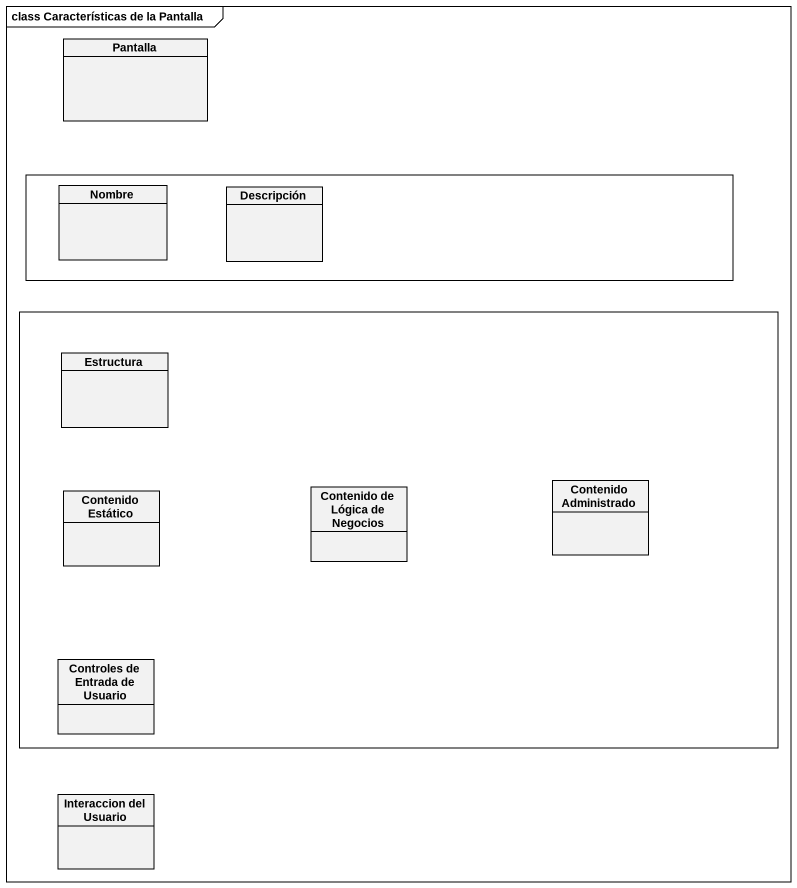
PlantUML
@startuml
mainframe class Características de la Pantalla
hide circle
hide empty members
class Pantalla
rectangle " " as rectangle1 {
  class Nombre
  class Descripción
}
rectangle " " as rectangle2 {
  class Estructura
  class "Contenido Estático" as Contenido_Estático
  class "Contenido de Lógica de Negocios" as Contenido_de_Lógica_de
  class "Contenido Administrado" as Contenido_Administrado
  class "Controles de Entrada de Usuario" as Controles_de_Entrada_de
}
class "Interaccion del Usuario" as Interaccion_del_Usuario
@enduml
